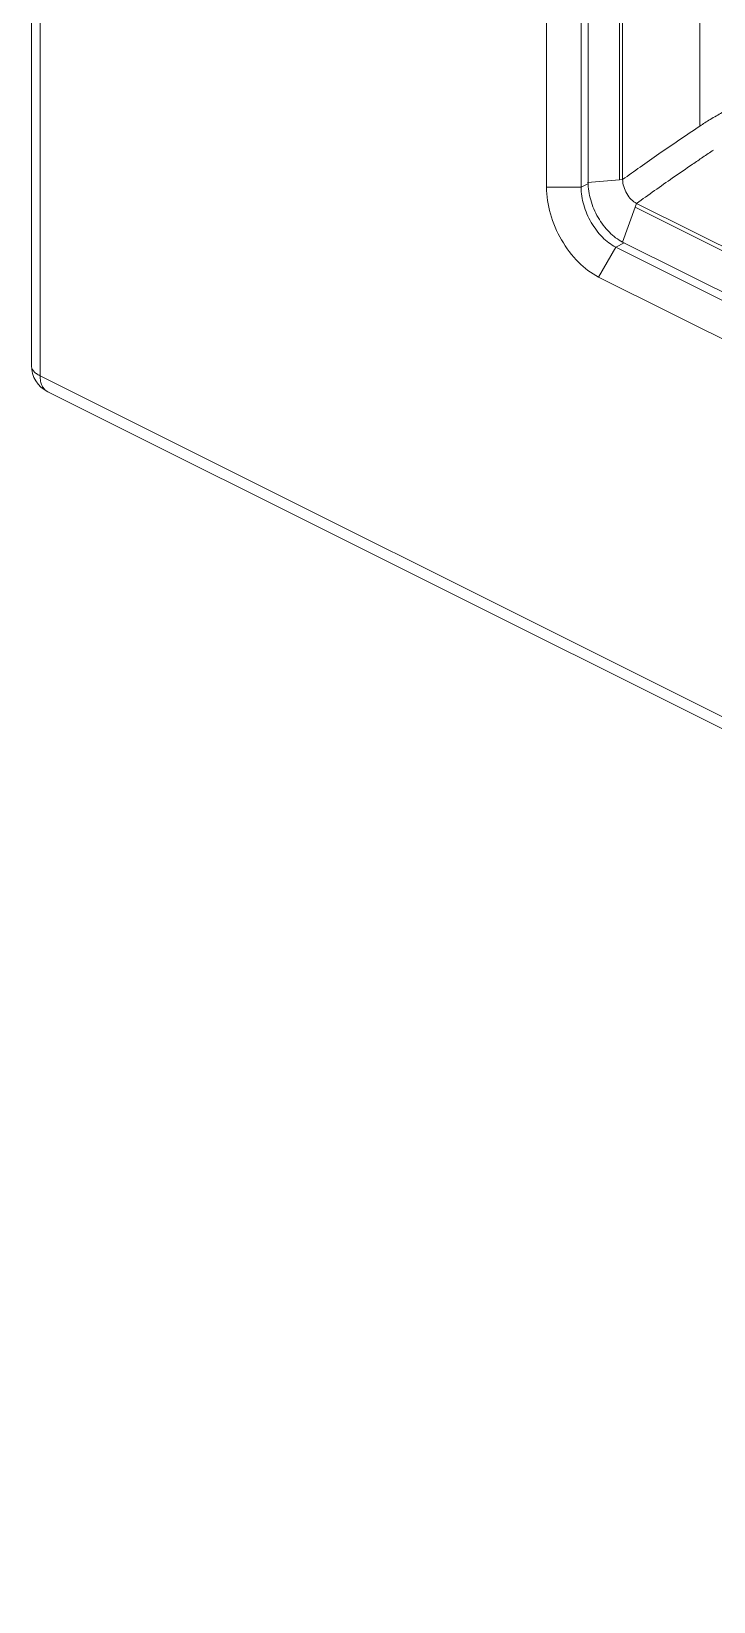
# Model space of a CAD drawing. Header units: millimetres. Extents: x 1177 to 4296, y 93 to 2298.
# Drawn here: x 3591.1 to 3660.7, y 1076.9 to 1237 of the extents above; entities that cross this region are included whole.
import ezdxf

# ---------------------------------------------------------------- set-up
doc = ezdxf.new("R2010")
doc.units = ezdxf.units.MM
doc.header["$LTSCALE"] = 0.1
doc.layers.get('0').update_dxf_attribs({"lineweight": 13})

msp = doc.modelspace()

# ---------------------------------------------------------------- linework, layer by layer
for p, q in [((3591.14, 1630.78), (3591.14, 1202.96)), ((3592.02, 1629.72), (3592.02, 1201.9)), ((3838.8, 1078.51), (3592.02, 1201.9)), ((3592.8, 1200.28), (3592.8, 1200.28)), ((3839.58, 1076.89), (3592.8, 1200.28))]:
    msp.add_line(p, q)
at = {"lineweight": 9}
for p, q in [((3643.64, 1221.13), (3643.64, 1558.88)), ((3647.17, 1221.13), (3647.17, 1558.88)), ((3647.88, 1256.11), (3647.88, 1221.64)), ((3651.08, 1221.9), (3651.08, 1249.09)), ((3651.41, 1221.92), (3651.41, 1248.77)), ((3659.27, 1227.37), (3659.27, 1245.9)), ((3651.06, 1221.89), (3651.41, 1221.92)), ((3643.64, 1221.13), (3647.17, 1221.13)), ((3647.17, 1221.13), (3647.94, 1221.51)), ((3652.69, 1219.09), (3651.41, 1215.54)), ((3652.83, 1219.48), (3652.69, 1219.09)), ((3665.7, 1212.58), (3652.69, 1219.09)), ((3652.83, 1219.48), (3665.75, 1213.02)), ((3650.71, 1215.03), (3651.57, 1215.46)), ((3651.41, 1215.54), (3670.6, 1205.95)), ((3648.94, 1211.98), (3650.71, 1215.03)), ((3783.64, 1148.56), (3650.71, 1215.03)), ((3781.88, 1145.51), (3648.94, 1211.98))]:
    msp.add_line(p, q, dxfattribs=at)
msp.add_arc((3594.14, 1202.96), 3, 180.0049, 243.4256)
for points, knots in [([(3661.55, 1228.74), (3661.35, 1228.63), (3660.95, 1228.41), (3660.18, 1227.95), (3659.62, 1227.6), (3659.27, 1227.36)], [0, 0, 0, 0, 0.252291, 0.520939, 1, 1, 1, 1]), ([(3651.41, 1221.92), (3652, 1222.35), (3653.23, 1223.22), (3655.13, 1224.56), (3657.16, 1225.95), (3658.56, 1226.88), (3659.27, 1227.37)], [0, 0, 0, 0, 0.228641, 0.471768, 0.729005, 1, 1, 1, 1]), ([(3660.68, 1224.93), (3660.31, 1224.69), (3659.6, 1224.21), (3658.21, 1223.26), (3655.94, 1221.7), (3654.05, 1220.36), (3652.83, 1219.48)], [0, 0, 0, 0, 0.13687, 0.27084, 0.528219, 1, 1, 1, 1]), ([(3652.83, 1219.48), (3652.63, 1219.58), (3652.24, 1219.88), (3651.8, 1220.48), (3651.5, 1221.18), (3651.41, 1221.68), (3651.41, 1221.92)], [0, 0, 0, 0, 0.229693, 0.488225, 0.753203, 1, 1, 1, 1]), ([(3648.94, 1211.98), (3648.19, 1212.36), (3646.74, 1213.48), (3645.08, 1215.72), (3643.95, 1218.34), (3643.64, 1220.22), (3643.64, 1221.13)], [0, 0, 0, 0, 0.229703, 0.488217, 0.753177, 1, 1, 1, 1]), ([(3650.71, 1215.03), (3650.2, 1215.28), (3649.24, 1216.03), (3648.14, 1217.52), (3647.38, 1219.27), (3647.17, 1220.52), (3647.17, 1221.13)], [0, 0, 0, 0, 0.229703, 0.488217, 0.753177, 1, 1, 1, 1]), ([(3651.41, 1215.54), (3650.91, 1215.79), (3649.95, 1216.54), (3648.84, 1218.03), (3648.09, 1219.78), (3647.88, 1221.03), (3647.88, 1221.64)], [0, 0, 0, 0, 0.229676, 0.488215, 0.753207, 1, 1, 1, 1])]:
    msp.add_open_spline(points, degree=3, knots=knots, dxfattribs=at)
msp.add_open_spline([(3647.84, 1221.63), (3648.92, 1221.71), (3650, 1221.81), (3651.08, 1221.9)], degree=3, dxfattribs=at)
for points, knots in [([(3592.02, 1201.9), (3591.89, 1201.97), (3591.65, 1202.11), (3591.37, 1202.36), (3591.18, 1202.65), (3591.14, 1202.86), (3591.14, 1202.96)], [0, 0, 0, 0, 0.301881, 0.565479, 0.793524, 1, 1, 1, 1]), ([(3592.8, 1200.28), (3592.68, 1200.34), (3592.44, 1200.52), (3592.2, 1200.9), (3592.05, 1201.37), (3592.02, 1201.72), (3592.02, 1201.9)], [0, 0, 0, 0, 0.217064, 0.450376, 0.710766, 1, 1, 1, 1])]:
    msp.add_open_spline(points, degree=3, knots=knots)

doc.saveas('drawing.dxf')
